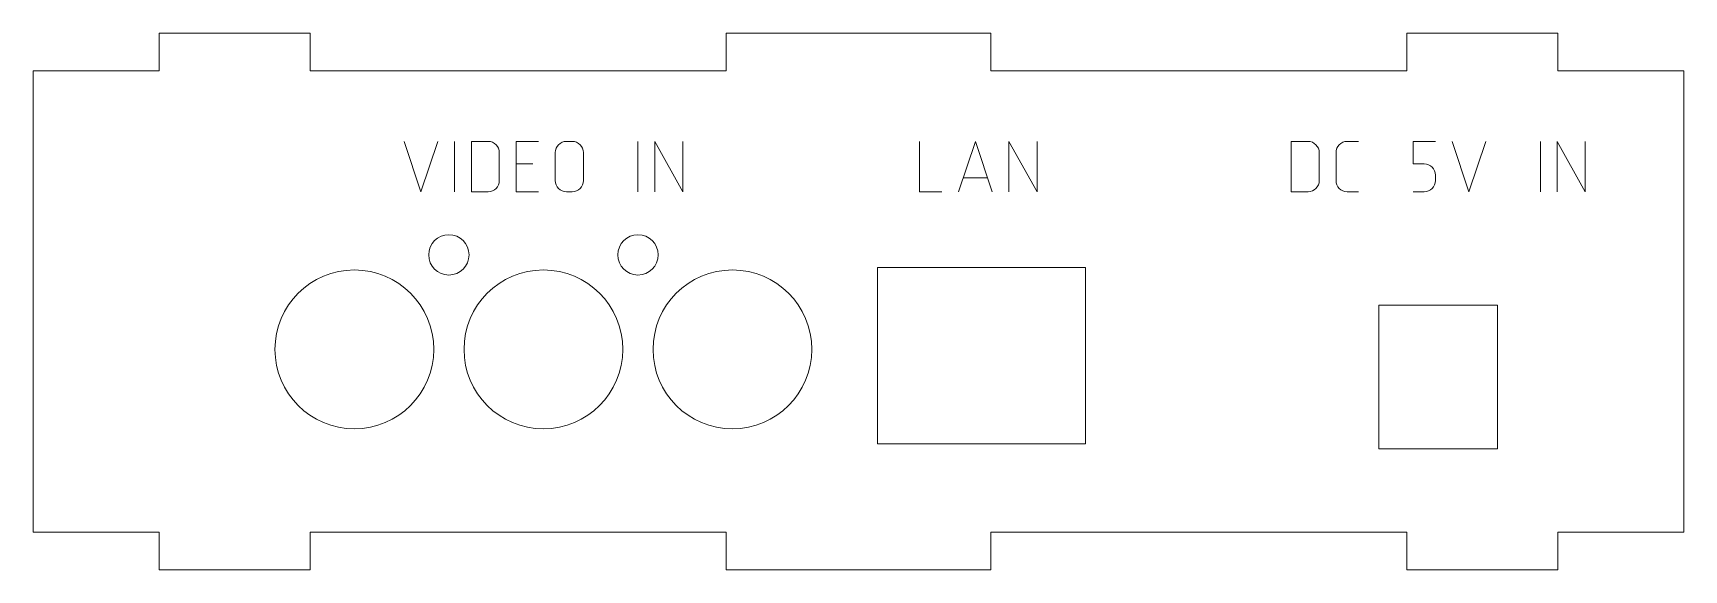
# Model space of a CAD drawing. Header units: millimetres. Extents: x 5 to 136, y 193 to 236.
import ezdxf

# ---------------------------------------------------------------- set-up
doc = ezdxf.new("R2010")
doc.units = ezdxf.units.MM
doc.layers.get('0').update_dxf_attribs({"linetype": 'CONTINUOUS', "lineweight": 0})

msp = doc.modelspace()

# ---------------------------------------------------------------- linework, layer by layer
for p, q in [((15, 235.6), (27, 235.6)), ((15, 235.6), (15, 232.6)), ((27, 235.6), (27, 232.6)), ((60, 235.6), (81, 235.6)), ((60, 235.6), (60, 232.6)), ((81, 235.6), (81, 232.6)), ((126, 235.6), (114, 235.6)), ((114, 235.6), (114, 232.6)), ((126, 232.6), (126, 235.6)), ((5, 196), (5, 232.6)), ((5, 232.6), (15, 232.6)), ((27, 232.6), (60, 232.6)), ((114, 232.6), (81, 232.6)), ((126, 232.6), (136, 232.6)), ((136, 196), (136, 232.6)), ((34.44, 227), (35.78, 223)), ((35.78, 223), (37.11, 227)), ((38.44, 227), (38.44, 223)), ((41.11, 227), (39.78, 227)), ((39.78, 227), (39.78, 223)), ((45.11, 227), (43.33, 227)), ((43.33, 227), (43.33, 223)), ((47.33, 227), (47.78, 227)), ((53, 227), (53, 223)), ((54.33, 223), (54.33, 227)), ((54.33, 227), (56.56, 223)), ((56.56, 223), (56.56, 227)), ((75.33, 227), (75.33, 223)), ((78.44, 223), (79.78, 227)), ((79.78, 227), (81.11, 223)), ((82.44, 223), (82.44, 227)), ((82.44, 227), (84.67, 223)), ((84.67, 223), (84.67, 227)), ((106.17, 227), (104.83, 227)), ((104.83, 227), (104.83, 223)), ((110.17, 227), (109.28, 227)), ((116.28, 227), (114.5, 227)), ((114.5, 227), (114.5, 225.22)), ((117.61, 227), (118.94, 223)), ((118.94, 223), (120.28, 227)), ((124.61, 227), (124.61, 223)), ((125.94, 223), (125.94, 227)), ((125.94, 227), (128.17, 223)), ((128.17, 223), (128.17, 227)), ((42, 223.89), (42, 226.11)), ((46.44, 223.89), (46.44, 226.11)), ((48.67, 226.11), (48.67, 223.89)), ((107.06, 223.89), (107.06, 226.11)), ((108.39, 226.11), (108.39, 223.89)), ((43.33, 225.22), (44.67, 225.22)), ((78.81, 224.11), (80.74, 224.11)), ((114.5, 225.22), (115.39, 225.22)), ((116.28, 224.33), (116.28, 223.89)), ((39.78, 223), (41.11, 223)), ((43.33, 223), (45.11, 223)), ((47.78, 223), (47.33, 223)), ((75.33, 223), (77.11, 223)), ((104.83, 223), (106.17, 223)), ((109.28, 223), (110.17, 223)), ((115.39, 223), (114.5, 223)), ((72, 203), (72, 217)), ((72, 217), (88.5, 217)), ((88.5, 217), (88.5, 203)), ((121.2, 214), (111.8, 214)), ((111.8, 214), (111.8, 202.6)), ((121.2, 202.6), (121.2, 214)), ((88.5, 203), (72, 203)), ((111.8, 202.6), (121.2, 202.6)), ((5, 196), (15, 196)), ((15, 193), (15, 196)), ((27, 193), (27, 196)), ((27, 196), (60, 196)), ((60, 193), (60, 196)), ((81, 193), (81, 196)), ((114, 196), (81, 196)), ((114, 193), (114, 196)), ((126, 196), (126, 193)), ((126, 196), (136, 196)), ((15, 193), (27, 193)), ((60, 193), (81, 193)), ((126, 193), (114, 193))]:
    msp.add_line(p, q)
for centre, radius in [((38, 218), 1.6), ((53, 218), 1.6), ((30.5, 210.5), 6.3), ((45.5, 210.5), 6.3), ((60.5, 210.5), 6.3)]:
    msp.add_circle(centre, radius)
for centre, start, end in [((41.11, 226.11), 0, 90), ((47.33, 226.11), 90, 180), ((47.78, 226.11), 0, 90), ((106.17, 226.11), 0, 90), ((109.28, 226.11), 90, 180), ((115.39, 224.33), 0, 90), ((41.11, 223.89), 270, 0), ((47.33, 223.89), 180, 270), ((47.78, 223.89), 270, 0), ((106.17, 223.89), 270, 0), ((109.28, 223.89), 180, 270), ((115.39, 223.89), 270, 0)]:
    msp.add_arc(centre, 0.889, start, end)

doc.saveas('drawing.dxf')
